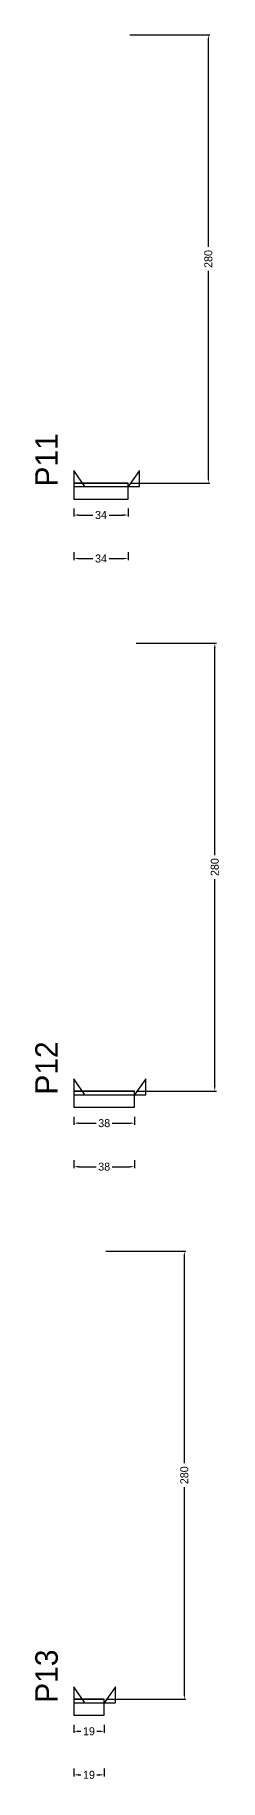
# Model space of a CAD drawing. Header units: centimetres. Extents: x -12000 to 4093, y -4566 to 1796.
# Drawn here: x 3976 to 4091, y -808 to 282 of the extents above; entities that cross this region are included whole.
import ezdxf

# ---------------------------------------------------------------- set-up
doc = ezdxf.new("R2010")
doc.units = ezdxf.units.CM
for name, color, linetype in [('NOMENCLATURA', 7, 'Continuous'), ('SARR_2.2x10', 60, 'Continuous'), ('SARR_2.2x7', 40, 'Continuous')]:
    doc.layers.add(name, color=color, linetype=linetype)
doc.dimstyles.new('PAINEL-NOVA', dxfattribs={"dimtxt": 5, "dimasz": 3, "dimexe": 1, "dimexo": 1, "dimgap": 1, "dimtad": 1, "dimcen": 2.5, "dimazin": 3, "dimtfac": 1, "dimtmove": 0, "dimatfit": 3})

# ---------------------------------------------------------------- blocks, each defined once
blk = doc.blocks.new('_CLOSEDFILLED')
at = {"color": 0, "linetype": 'BYBLOCK'}
blk.add_solid([(-1, 0.16), (0, 0), (-1, -0.16)], dxfattribs=at)
blk = doc.blocks.new('*D21')
for p, q in [((4000, -13.8), (4000, -18.8)), ((4003, -17.8), (4012, -17.8)), ((4022, -17.8), (4031, -17.8)), ((4034, -13.8), (4034, -18.8))]:
    blk.add_line(p, q)
at = {"layer": 'Defpoints'}
for p in [(4000, -12.8), (4000, -17.8), (4034, -12.8)]:
    blk.add_point(p, dxfattribs=at)
at = {"layer": 'SARR_2.2x10', "xscale": 3, "yscale": 3, "rotation": 180}
blk.add_blockref('_CLOSEDFILLED', (4000, -17.8), dxfattribs=at)
at = {"layer": 'SARR_2.2x10', "xscale": 3, "yscale": 3}
blk.add_blockref('_CLOSEDFILLED', (4034, -17.8), dxfattribs=at)
at = {"layer": 'SARR_2.2x10', "insert": (4017, -17.8), "char_height": 5, "attachment_point": 5}
blk.add_mtext('34', dxfattribs=at)
blk = doc.blocks.new('*D22')
for p, q in [((4035, 282.2), (4085, 282.2)), ((4084, 149.7), (4084, 279.2)), ((4084, 5.2), (4084, 134.7)), ((4035, 2.2), (4085, 2.2))]:
    blk.add_line(p, q)
at = {"layer": 'Defpoints'}
for p in [(4034, 282.2), (4034, 2.2), (4084, 2.2)]:
    blk.add_point(p, dxfattribs=at)
at = {"layer": 'SARR_2.2x10', "xscale": 3, "yscale": 3}
for p, rotation in [((4084, 282.2), 90), ((4084, 2.2), 270)]:
    blk.add_blockref('_CLOSEDFILLED', p, dxfattribs=dict(at, rotation=rotation))
at = {"layer": 'SARR_2.2x10', "insert": (4084, 142.2), "char_height": 5, "attachment_point": 5, "rotation": 90}
blk.add_mtext('280', dxfattribs=at)
blk = doc.blocks.new('*D23')
for p, q in [((4035, 282.2), (4085, 282.2)), ((4084, 149.7), (4084, 279.2)), ((4084, 5.2), (4084, 134.7)), ((4035, 2.2), (4085, 2.2))]:
    blk.add_line(p, q)
at = {"layer": 'Defpoints'}
for p in [(4034, 282.2), (4034, 2.2), (4084, 2.2)]:
    blk.add_point(p, dxfattribs=at)
at = {"layer": 'SARR_2.2x10', "xscale": 3, "yscale": 3}
for p, rotation in [((4084, 282.2), 90), ((4084, 2.2), 270)]:
    blk.add_blockref('_CLOSEDFILLED', p, dxfattribs=dict(at, rotation=rotation))
at = {"layer": 'SARR_2.2x10', "insert": (4084, 142.2), "char_height": 5, "attachment_point": 5, "rotation": 90}
blk.add_mtext('280', dxfattribs=at)
blk = doc.blocks.new('*D24')
for p, q in [((4035, 282.2), (4085, 282.2)), ((4084, 149.7), (4084, 279.2)), ((4084, 5.2), (4084, 134.7)), ((4035, 2.2), (4085, 2.2))]:
    blk.add_line(p, q)
at = {"layer": 'Defpoints'}
for p in [(4034, 282.2), (4034, 2.2), (4084, 2.2)]:
    blk.add_point(p, dxfattribs=at)
at = {"layer": 'SARR_2.2x10', "xscale": 3, "yscale": 3}
for p, rotation in [((4084, 282.2), 90), ((4084, 2.2), 270)]:
    blk.add_blockref('_CLOSEDFILLED', p, dxfattribs=dict(at, rotation=rotation))
at = {"layer": 'SARR_2.2x10', "insert": (4084, 142.2), "char_height": 5, "attachment_point": 5, "rotation": 90}
blk.add_mtext('280', dxfattribs=at)
blk = doc.blocks.new('*D25')
for p, q in [((4035, 282.2), (4085, 282.2)), ((4084, 149.7), (4084, 279.2)), ((4084, 5.2), (4084, 134.7)), ((4035, 2.2), (4085, 2.2))]:
    blk.add_line(p, q)
at = {"layer": 'Defpoints'}
for p in [(4034, 282.2), (4034, 2.2), (4084, 2.2)]:
    blk.add_point(p, dxfattribs=at)
at = {"layer": 'SARR_2.2x10', "xscale": 3, "yscale": 3}
for p, rotation in [((4084, 282.2), 90), ((4084, 2.2), 270)]:
    blk.add_blockref('_CLOSEDFILLED', p, dxfattribs=dict(at, rotation=rotation))
at = {"layer": 'SARR_2.2x10', "insert": (4084, 142.2), "char_height": 5, "attachment_point": 5, "rotation": 90}
blk.add_mtext('280', dxfattribs=at)
blk = doc.blocks.new('*D26')
for p, q in [((4000, -41), (4000, -46)), ((4034, -41), (4034, -46)), ((4003, -45), (4012, -45)), ((4022, -45), (4031, -45))]:
    blk.add_line(p, q)
at = {"layer": 'Defpoints'}
for p in [(4000, -40), (4034, -40), (4000, -45)]:
    blk.add_point(p, dxfattribs=at)
at = {"layer": 'SARR_2.2x10', "xscale": 3, "yscale": 3, "rotation": 180}
blk.add_blockref('_CLOSEDFILLED', (4000, -45), dxfattribs=at)
at = {"layer": 'SARR_2.2x10', "xscale": 3, "yscale": 3}
blk.add_blockref('_CLOSEDFILLED', (4034, -45), dxfattribs=at)
at = {"layer": 'SARR_2.2x10', "insert": (4017, -45), "char_height": 5, "attachment_point": 5}
blk.add_mtext('34', dxfattribs=at)
blk = doc.blocks.new('GRA-E')
at = {"layer": 'SARR_2.2x7'}
blk.add_lwpolyline([(0, 0), (7, 0), (0, 10)], close=True, dxfattribs=at)
blk = doc.blocks.new('GRA-D')
at = {"layer": 'SARR_2.2x7'}
blk.add_lwpolyline([(0, 0), (7, 0), (7, 10)], close=True, dxfattribs=at)
blk = doc.blocks.new('*D47')
for p, q in [((4000, -393.8), (4000, -398.8)), ((4003, -397.8), (4014, -397.8)), ((4024, -397.8), (4035, -397.8)), ((4038, -393.8), (4038, -398.8))]:
    blk.add_line(p, q)
at = {"layer": 'Defpoints'}
for p in [(4000, -392.8), (4000, -397.8), (4038, -392.8)]:
    blk.add_point(p, dxfattribs=at)
at = {"layer": 'SARR_2.2x10', "xscale": 3, "yscale": 3, "rotation": 180}
blk.add_blockref('_CLOSEDFILLED', (4000, -397.8), dxfattribs=at)
at = {"layer": 'SARR_2.2x10', "xscale": 3, "yscale": 3}
blk.add_blockref('_CLOSEDFILLED', (4038, -397.8), dxfattribs=at)
at = {"layer": 'SARR_2.2x10', "insert": (4019, -397.8), "char_height": 5, "attachment_point": 5}
blk.add_mtext('38', dxfattribs=at)
blk = doc.blocks.new('*D48')
for p, q in [((4039, -97.8), (4089, -97.8)), ((4088, -230.3), (4088, -100.8)), ((4088, -374.8), (4088, -245.3)), ((4039, -377.8), (4089, -377.8))]:
    blk.add_line(p, q)
at = {"layer": 'Defpoints'}
for p in [(4038, -97.8), (4038, -377.8), (4088, -377.8)]:
    blk.add_point(p, dxfattribs=at)
at = {"layer": 'SARR_2.2x10', "xscale": 3, "yscale": 3}
for p, rotation in [((4088, -97.8), 90), ((4088, -377.8), 270)]:
    blk.add_blockref('_CLOSEDFILLED', p, dxfattribs=dict(at, rotation=rotation))
at = {"layer": 'SARR_2.2x10', "insert": (4088, -237.8), "char_height": 5, "attachment_point": 5, "rotation": 90}
blk.add_mtext('280', dxfattribs=at)
blk = doc.blocks.new('*D49')
for p, q in [((4039, -97.8), (4089, -97.8)), ((4088, -230.3), (4088, -100.8)), ((4088, -374.8), (4088, -245.3)), ((4039, -377.8), (4089, -377.8))]:
    blk.add_line(p, q)
at = {"layer": 'Defpoints'}
for p in [(4038, -97.8), (4038, -377.8), (4088, -377.8)]:
    blk.add_point(p, dxfattribs=at)
at = {"layer": 'SARR_2.2x10', "xscale": 3, "yscale": 3}
for p, rotation in [((4088, -97.8), 90), ((4088, -377.8), 270)]:
    blk.add_blockref('_CLOSEDFILLED', p, dxfattribs=dict(at, rotation=rotation))
at = {"layer": 'SARR_2.2x10', "insert": (4088, -237.8), "char_height": 5, "attachment_point": 5, "rotation": 90}
blk.add_mtext('280', dxfattribs=at)
blk = doc.blocks.new('*D50')
for p, q in [((4039, -97.8), (4089, -97.8)), ((4088, -230.3), (4088, -100.8)), ((4088, -374.8), (4088, -245.3)), ((4039, -377.8), (4089, -377.8))]:
    blk.add_line(p, q)
at = {"layer": 'Defpoints'}
for p in [(4038, -97.8), (4038, -377.8), (4088, -377.8)]:
    blk.add_point(p, dxfattribs=at)
at = {"layer": 'SARR_2.2x10', "xscale": 3, "yscale": 3}
for p, rotation in [((4088, -97.8), 90), ((4088, -377.8), 270)]:
    blk.add_blockref('_CLOSEDFILLED', p, dxfattribs=dict(at, rotation=rotation))
at = {"layer": 'SARR_2.2x10', "insert": (4088, -237.8), "char_height": 5, "attachment_point": 5, "rotation": 90}
blk.add_mtext('280', dxfattribs=at)
blk = doc.blocks.new('*D51')
for p, q in [((4039, -97.8), (4089, -97.8)), ((4088, -230.3), (4088, -100.8)), ((4088, -374.8), (4088, -245.3)), ((4039, -377.8), (4089, -377.8))]:
    blk.add_line(p, q)
at = {"layer": 'Defpoints'}
for p in [(4038, -97.8), (4038, -377.8), (4088, -377.8)]:
    blk.add_point(p, dxfattribs=at)
at = {"layer": 'SARR_2.2x10', "xscale": 3, "yscale": 3}
for p, rotation in [((4088, -97.8), 90), ((4088, -377.8), 270)]:
    blk.add_blockref('_CLOSEDFILLED', p, dxfattribs=dict(at, rotation=rotation))
at = {"layer": 'SARR_2.2x10', "insert": (4088, -237.8), "char_height": 5, "attachment_point": 5, "rotation": 90}
blk.add_mtext('280', dxfattribs=at)
blk = doc.blocks.new('*D52')
for p, q in [((4000, -421), (4000, -426)), ((4003, -425), (4014, -425)), ((4024, -425), (4035, -425)), ((4038, -421), (4038, -426))]:
    blk.add_line(p, q)
at = {"layer": 'Defpoints'}
for p in [(4000, -420), (4000, -425), (4038, -420)]:
    blk.add_point(p, dxfattribs=at)
at = {"layer": 'SARR_2.2x10', "xscale": 3, "yscale": 3, "rotation": 180}
blk.add_blockref('_CLOSEDFILLED', (4000, -425), dxfattribs=at)
at = {"layer": 'SARR_2.2x10', "xscale": 3, "yscale": 3}
blk.add_blockref('_CLOSEDFILLED', (4038, -425), dxfattribs=at)
at = {"layer": 'SARR_2.2x10', "insert": (4019, -425), "char_height": 5, "attachment_point": 5}
blk.add_mtext('38', dxfattribs=at)
blk = doc.blocks.new('*D73')
for p, q in [((4000, -773.8), (4000, -778.8)), ((4019, -773.8), (4019, -778.8)), ((4003, -777.8), (4004.5, -777.8)), ((4014.5, -777.8), (4016, -777.8))]:
    blk.add_line(p, q)
at = {"layer": 'Defpoints'}
for p in [(4000, -772.8), (4019, -772.8), (4000, -777.8)]:
    blk.add_point(p, dxfattribs=at)
at = {"layer": 'SARR_2.2x10', "xscale": 3, "yscale": 3, "rotation": 180}
blk.add_blockref('_CLOSEDFILLED', (4000, -777.8), dxfattribs=at)
at = {"layer": 'SARR_2.2x10', "xscale": 3, "yscale": 3}
blk.add_blockref('_CLOSEDFILLED', (4019, -777.8), dxfattribs=at)
at = {"layer": 'SARR_2.2x10', "insert": (4009.5, -777.8), "char_height": 5, "attachment_point": 5}
blk.add_mtext('19', dxfattribs=at)
blk = doc.blocks.new('*D74')
for p, q in [((4020, -477.8), (4070, -477.8)), ((4069, -610.3), (4069, -480.8)), ((4069, -754.8), (4069, -625.3)), ((4020, -757.8), (4070, -757.8))]:
    blk.add_line(p, q)
at = {"layer": 'Defpoints'}
for p in [(4019, -477.8), (4019, -757.8), (4069, -757.8)]:
    blk.add_point(p, dxfattribs=at)
at = {"layer": 'SARR_2.2x10', "xscale": 3, "yscale": 3}
for p, rotation in [((4069, -477.8), 90), ((4069, -757.8), 270)]:
    blk.add_blockref('_CLOSEDFILLED', p, dxfattribs=dict(at, rotation=rotation))
at = {"layer": 'SARR_2.2x10', "insert": (4069, -617.8), "char_height": 5, "attachment_point": 5, "rotation": 90}
blk.add_mtext('280', dxfattribs=at)
blk = doc.blocks.new('*D75')
for p, q in [((4020, -477.8), (4070, -477.8)), ((4069, -610.3), (4069, -480.8)), ((4069, -754.8), (4069, -625.3)), ((4020, -757.8), (4070, -757.8))]:
    blk.add_line(p, q)
at = {"layer": 'Defpoints'}
for p in [(4019, -477.8), (4019, -757.8), (4069, -757.8)]:
    blk.add_point(p, dxfattribs=at)
at = {"layer": 'SARR_2.2x10', "xscale": 3, "yscale": 3}
for p, rotation in [((4069, -477.8), 90), ((4069, -757.8), 270)]:
    blk.add_blockref('_CLOSEDFILLED', p, dxfattribs=dict(at, rotation=rotation))
at = {"layer": 'SARR_2.2x10', "insert": (4069, -617.8), "char_height": 5, "attachment_point": 5, "rotation": 90}
blk.add_mtext('280', dxfattribs=at)
blk = doc.blocks.new('*D76')
for p, q in [((4020, -477.8), (4070, -477.8)), ((4069, -610.3), (4069, -480.8)), ((4069, -754.8), (4069, -625.3)), ((4020, -757.8), (4070, -757.8))]:
    blk.add_line(p, q)
at = {"layer": 'Defpoints'}
for p in [(4019, -477.8), (4019, -757.8), (4069, -757.8)]:
    blk.add_point(p, dxfattribs=at)
at = {"layer": 'SARR_2.2x10', "xscale": 3, "yscale": 3}
for p, rotation in [((4069, -477.8), 90), ((4069, -757.8), 270)]:
    blk.add_blockref('_CLOSEDFILLED', p, dxfattribs=dict(at, rotation=rotation))
at = {"layer": 'SARR_2.2x10', "insert": (4069, -617.8), "char_height": 5, "attachment_point": 5, "rotation": 90}
blk.add_mtext('280', dxfattribs=at)
blk = doc.blocks.new('*D77')
for p, q in [((4020, -477.8), (4070, -477.8)), ((4069, -610.3), (4069, -480.8)), ((4069, -754.8), (4069, -625.3)), ((4020, -757.8), (4070, -757.8))]:
    blk.add_line(p, q)
at = {"layer": 'Defpoints'}
for p in [(4019, -477.8), (4019, -757.8), (4069, -757.8)]:
    blk.add_point(p, dxfattribs=at)
at = {"layer": 'SARR_2.2x10', "xscale": 3, "yscale": 3}
for p, rotation in [((4069, -477.8), 90), ((4069, -757.8), 270)]:
    blk.add_blockref('_CLOSEDFILLED', p, dxfattribs=dict(at, rotation=rotation))
at = {"layer": 'SARR_2.2x10', "insert": (4069, -617.8), "char_height": 5, "attachment_point": 5, "rotation": 90}
blk.add_mtext('280', dxfattribs=at)
blk = doc.blocks.new('*D78')
for p, q in [((4000, -801), (4000, -806)), ((4003, -805), (4004.5, -805)), ((4014.5, -805), (4016, -805)), ((4019, -801), (4019, -806))]:
    blk.add_line(p, q)
at = {"layer": 'Defpoints'}
for p in [(4000, -800), (4000, -805), (4019, -800)]:
    blk.add_point(p, dxfattribs=at)
at = {"layer": 'SARR_2.2x10', "xscale": 3, "yscale": 3, "rotation": 180}
blk.add_blockref('_CLOSEDFILLED', (4000, -805), dxfattribs=at)
at = {"layer": 'SARR_2.2x10', "xscale": 3, "yscale": 3}
blk.add_blockref('_CLOSEDFILLED', (4019, -805), dxfattribs=at)
at = {"layer": 'SARR_2.2x10', "insert": (4009.5, -805), "char_height": 5, "attachment_point": 5}
blk.add_mtext('19', dxfattribs=at)

msp = doc.modelspace()

# ---------------------------------------------------------------- linework, layer by layer
at = {"layer": 'SARR_2.2x10'}
for p, q in [((4034, 2.2), (4000, 2.2)), ((4000, 2.2), (4000, -7.8)), ((4034, -7.8), (4034, 2.2)), ((4000, -7.8), (4034, -7.8)), ((4038, -377.8), (4000, -377.8)), ((4000, -377.8), (4000, -387.8)), ((4038, -387.8), (4038, -377.8)), ((4000, -387.8), (4038, -387.8)), ((4019, -757.8), (4000, -757.8)), ((4000, -757.8), (4000, -767.8)), ((4019, -767.8), (4019, -757.8)), ((4000, -767.8), (4019, -767.8))]:
    msp.add_line(p, q, dxfattribs=at)
at = {"layer": 'SARR_2.2x7'}
for p, q in [((4034, 2.2), (4000, 2.2)), ((4000, 2.2), (4000, 0)), ((4000, 2.2), (4007, 2.2)), ((4000, 2.2), (4007, 2.2)), ((4000, 2.2), (4007, 2.2)), ((4000, 2.2), (4007, 2.2)), ((4000, 0), (4034, 0)), ((4007, 2.2), (4034, 2.2)), ((4007, 2.2), (4034, 2.2)), ((4007, 2.2), (4034, 2.2)), ((4007, 2.2), (4034, 2.2)), ((4034, 0), (4034, 2.2)), ((4038, -377.8), (4000, -377.8)), ((4000, -377.8), (4000, -380)), ((4000, -377.8), (4007, -377.8)), ((4000, -377.8), (4007, -377.8)), ((4000, -377.8), (4007, -377.8)), ((4000, -377.8), (4007, -377.8)), ((4000, -380), (4038, -380)), ((4007, -377.8), (4038, -377.8)), ((4007, -377.8), (4038, -377.8)), ((4007, -377.8), (4038, -377.8)), ((4007, -377.8), (4038, -377.8)), ((4038, -380), (4038, -377.8)), ((4019, -757.8), (4000, -757.8)), ((4000, -757.8), (4000, -760)), ((4000, -757.8), (4007, -757.8)), ((4000, -757.8), (4007, -757.8)), ((4000, -757.8), (4007, -757.8)), ((4000, -757.8), (4007, -757.8)), ((4000, -760), (4019, -760)), ((4007, -757.8), (4019, -757.8)), ((4007, -757.8), (4019, -757.8)), ((4007, -757.8), (4019, -757.8)), ((4007, -757.8), (4019, -757.8)), ((4019, -760), (4019, -757.8))]:
    msp.add_line(p, q, dxfattribs=at)

# ---------------------------------------------------------------- block references
for name, p in [('GRA-E', (4000, 0)), ('GRA-D', (4034, 0)), ('GRA-E', (4000, -380)), ('GRA-D', (4038, -380)), ('GRA-E', (4000, -760)), ('GRA-D', (4019, -760))]:
    msp.add_blockref(name, p, dxfattribs=at)

# ---------------------------------------------------------------- texts
at = {"layer": 'NOMENCLATURA'}
for s, p in [('P11', (3990, 0)), ('P12', (3990, -380)), ('P13', (3990, -760))]:
    msp.add_text(s, height=14, rotation=90, dxfattribs=at).set_placement(p)

# ---------------------------------------------------------------- dimensions: what is measured, and where the dimension line sits
at = {"layer": 'SARR_2.2x10'}
for base, p1, p2, picture, middle in [((4084, 2.2), (4034, 2.2), (4034, 282.2), '*D22', (4084, 142.2)), ((4084, 2.2), (4034, 2.2), (4034, 282.2), '*D23', (4084, 142.2)), ((4084, 2.2), (4034, 2.2), (4034, 282.2), '*D24', (4084, 142.2)), ((4084, 2.2), (4034, 2.2), (4034, 282.2), '*D25', (4084, 142.2)), ((4088, -377.8), (4038, -377.8), (4038, -97.8), '*D48', (4088, -237.8)), ((4088, -377.8), (4038, -377.8), (4038, -97.8), '*D49', (4088, -237.8)), ((4088, -377.8), (4038, -377.8), (4038, -97.8), '*D50', (4088, -237.8)), ((4088, -377.8), (4038, -377.8), (4038, -97.8), '*D51', (4088, -237.8)), ((4069, -757.8), (4019, -757.8), (4019, -477.8), '*D74', (4069, -617.8)), ((4069, -757.8), (4019, -757.8), (4019, -477.8), '*D75', (4069, -617.8)), ((4069, -757.8), (4019, -757.8), (4019, -477.8), '*D76', (4069, -617.8)), ((4069, -757.8), (4019, -757.8), (4019, -477.8), '*D77', (4069, -617.8))]:
    dim = msp.add_linear_dim(base=base, p1=p1, p2=p2, angle=90, dimstyle='PAINEL-NOVA', dxfattribs=at)
    dim.commit()
    dim.dimension.update_dxf_attribs({"geometry": picture, "text_midpoint": middle})
for base, p1, p2, picture, middle in [((4000, -17.8), (4000, -12.8), (4034, -12.8), '*D21', (4017, -17.8)), ((4000, -45), (4000, -40), (4034, -40), '*D26', (4017, -45)), ((4000, -397.8), (4000, -392.8), (4038, -392.8), '*D47', (4019, -397.8)), ((4000, -425), (4000, -420), (4038, -420), '*D52', (4019, -425)), ((4000, -777.8), (4000, -772.8), (4019, -772.8), '*D73', (4009.5, -777.8)), ((4000, -805), (4000, -800), (4019, -800), '*D78', (4009.5, -805))]:
    dim = msp.add_linear_dim(base=base, p1=p1, p2=p2, dimstyle='PAINEL-NOVA', dxfattribs=at)
    dim.commit()
    dim.dimension.update_dxf_attribs({"geometry": picture, "text_midpoint": middle})

doc.saveas('drawing.dxf')
